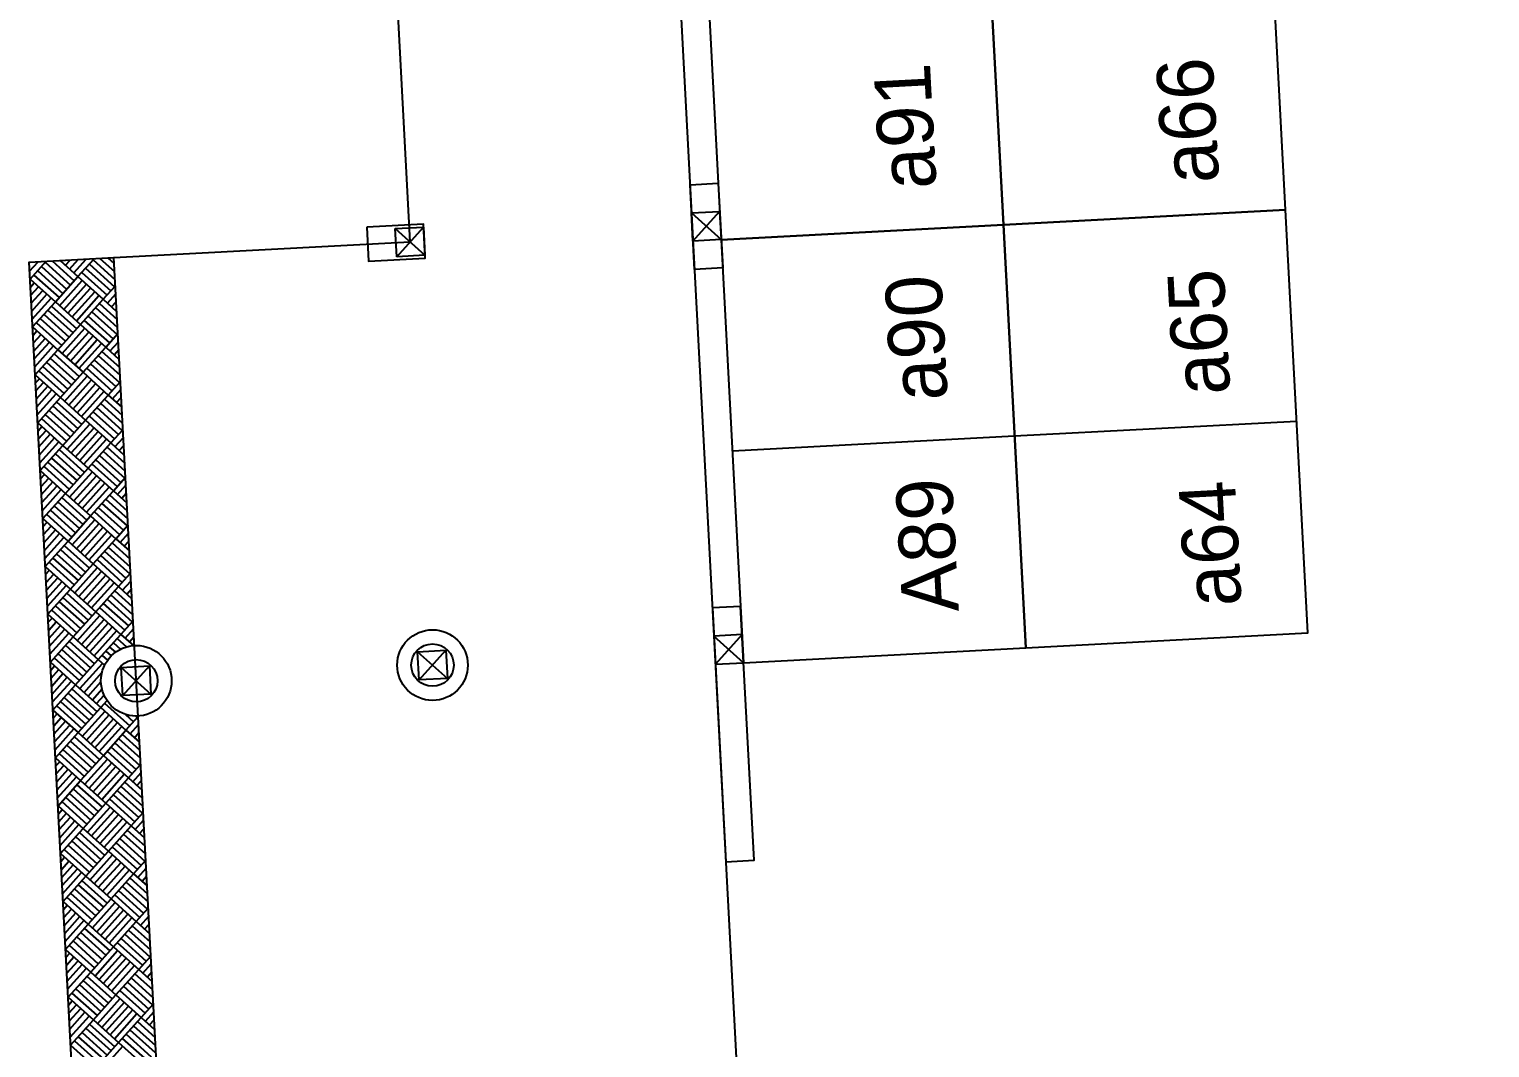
# Model space of a CAD drawing. Extents: x -31423 to 1909503, y -2344077 to 1640342.
# Drawn here: x 191502 to 191512.34, y -398952.38 to -398945.16 of the extents above; entities that cross this region are included whole.
import ezdxf

# ---------------------------------------------------------------- set-up
doc = ezdxf.new("R2010")
doc.units = 0
for name, color, linetype in [('Level 1', 7, 'Continuous'), ('Level 13', 7, 'Continuous'), ('Level 14', 7, 'Continuous'), ('Level 15', 7, 'Continuous'), ('Level 16', 7, 'Continuous'), ('Level 17', 7, 'Continuous'), ('Level 18', 7, 'Continuous'), ('Level 19', 7, 'Continuous')]:
    doc.layers.add(name, color=color, linetype=linetype)

# ---------------------------------------------------------------- blocks, each defined once
blk = doc.blocks.new('COT220')
at = {"layer": 'Level 13'}
for p, q in [((-1100, 1100), (1100, 1100)), ((-1100, -1100), (-1100, 1100)), ((-1100, -1100), (1100, 1100)), ((1100, -1100), (-1100, 1100)), ((1100, 1100), (1100, -1100)), ((1100, -1100), (-1100, -1100))]:
    blk.add_line(p, q, dxfattribs=at)
at = {"layer": 'Level 18'}
for p, q in [((-1100, -1100), (-1100, 1100)), ((-1100, 1100), (1100, 1100)), ((1100, 1100), (1100, -1100)), ((1100, -1100), (-1100, -1100))]:
    blk.add_line(p, q, dxfattribs=at)

msp = doc.modelspace()

# ---------------------------------------------------------------- linework, layer by layer
at = {"layer": 'Level 1'}
msp.add_lwpolyline([(191503.233, -398958.764), (191502.634, -398958.796), (191502, -398946.813), (191502.599, -398946.781)], dxfattribs=at)
at = {"layer": 'Level 13'}
for points in [[(191506.877, -398946.254), (191506.909, -398946.854), (191506.709, -398946.864), (191506.678, -398946.265)], [(191504.39, -398946.566), (191504.403, -398946.806), (191504.802, -398946.785), (191504.79, -398946.545)], [(191506.836, -398949.261), (191506.931, -398951.058), (191507.131, -398951.048), (191507.036, -398949.25)]]:
    msp.add_lwpolyline(points, close=True, dxfattribs=at)
for centre, radius in [((191504.855, -398949.666), 0.25), ((191502.758, -398949.777), 0.25), ((191504.855, -398949.666), 0.15), ((191502.758, -398949.777), 0.15)]:
    msp.add_circle(centre, radius, dxfattribs=at)
at = {"layer": 'Level 14'}
for p, q in [((191502.256, -398946.835), (191502.29, -398946.798)), ((191502.286, -398946.862), (191502.346, -398946.795)), ((191502.316, -398946.889), (191502.403, -398946.792)), ((191502.345, -398946.915), (191502.459, -398946.789)), ((191502.452, -398946.796), (191502.607, -398946.936)), ((191502.501, -398946.786), (191502.604, -398946.879)), ((191502.557, -398946.783), (191502.601, -398946.823)), ((191502.565, -398946.791), (191502.572, -398946.783)), ((191502, -398946.82), (191502.007, -398946.813)), ((191502.003, -398946.877), (191502.064, -398946.81)), ((191502.006, -398946.933), (191502.12, -398946.807)), ((191502.06, -398946.874), (191502.238, -398947.034)), ((191502.087, -398946.844), (191502.265, -398947.005)), ((191502.113, -398946.814), (191502.292, -398946.975)), ((191502.162, -398946.804), (191502.319, -398946.945)), ((191502.219, -398946.801), (191502.345, -398946.915)), ((191502.226, -398946.808), (191502.233, -398946.801)), ((191502.372, -398946.886), (191502.551, -398947.046)), ((191502.399, -398946.856), (191502.577, -398947.016)), ((191502.426, -398946.826), (191502.604, -398946.987)), ((191502.595, -398946.817), (191502.601, -398946.811)), ((191502.006, -398946.933), (191502.185, -398947.094)), ((191502.009, -398946.99), (191502.036, -398946.96)), ((191502.012, -398947.046), (191502.066, -398946.987)), ((191502.033, -398946.904), (191502.212, -398947.064)), ((191502.185, -398947.094), (191502.345, -398946.915)), ((191502.215, -398947.121), (191502.375, -398946.942)), ((191502.244, -398947.147), (191502.405, -398946.969)), ((191502.274, -398947.174), (191502.435, -398946.996)), ((191502.345, -398946.915), (191502.524, -398947.076)), ((191502.524, -398947.076), (191502.61, -398946.98)), ((191502.015, -398947.103), (191502.096, -398947.014)), ((191502.018, -398947.159), (191502.125, -398947.04)), ((191502.021, -398947.216), (191502.155, -398947.067)), ((191502.024, -398947.272), (191502.185, -398947.094)), ((191502.185, -398947.094), (191502.363, -398947.254)), ((191502.304, -398947.201), (191502.464, -398947.022)), ((191502.334, -398947.228), (191502.494, -398947.049)), ((191502.363, -398947.254), (191502.524, -398947.076)), ((191502.497, -398947.106), (191502.622, -398947.218)), ((191502.524, -398947.076), (191502.619, -398947.162)), ((191502.554, -398947.103), (191502.613, -398947.037)), ((191502.583, -398947.129), (191502.616, -398947.093)), ((191502.105, -398947.183), (191502.283, -398947.344)), ((191502.131, -398947.153), (191502.31, -398947.314)), ((191502.158, -398947.124), (191502.337, -398947.284)), ((191502.417, -398947.195), (191502.595, -398947.355)), ((191502.444, -398947.165), (191502.622, -398947.326)), ((191502.47, -398947.135), (191502.625, -398947.275)), ((191502.613, -398947.156), (191502.619, -398947.15)), ((191502.024, -398947.272), (191502.203, -398947.433)), ((191502.027, -398947.329), (191502.054, -398947.299)), ((191502.051, -398947.243), (191502.23, -398947.403)), ((191502.078, -398947.213), (191502.256, -398947.373)), ((191502.203, -398947.433), (191502.363, -398947.254)), ((191502.233, -398947.46), (191502.393, -398947.281)), ((191502.262, -398947.486), (191502.423, -398947.308)), ((191502.363, -398947.254), (191502.542, -398947.415)), ((191502.39, -398947.225), (191502.568, -398947.385)), ((191502.03, -398947.385), (191502.084, -398947.326)), ((191502.033, -398947.442), (191502.114, -398947.353)), ((191502.036, -398947.498), (191502.143, -398947.379)), ((191502.039, -398947.555), (191502.173, -398947.406)), ((191502.292, -398947.513), (191502.452, -398947.335)), ((191502.322, -398947.54), (191502.482, -398947.361)), ((191502.351, -398947.567), (191502.512, -398947.388)), ((191502.381, -398947.593), (191502.542, -398947.415)), ((191502.542, -398947.415), (191502.628, -398947.319)), ((191502.542, -398947.415), (191502.637, -398947.501)), ((191502.571, -398947.442), (191502.631, -398947.376)), ((191502.042, -398947.611), (191502.203, -398947.433)), ((191502.149, -398947.492), (191502.328, -398947.653)), ((191502.176, -398947.463), (191502.354, -398947.623)), ((191502.203, -398947.433), (191502.381, -398947.593)), ((191502.461, -398947.504), (191502.64, -398947.665)), ((191502.488, -398947.474), (191502.643, -398947.614)), ((191502.515, -398947.445), (191502.64, -398947.557)), ((191502.601, -398947.468), (191502.634, -398947.432)), ((191502.631, -398947.495), (191502.637, -398947.489)), ((191502.042, -398947.611), (191502.221, -398947.772)), ((191502.069, -398947.582), (191502.247, -398947.742)), ((191502.096, -398947.552), (191502.274, -398947.712)), ((191502.123, -398947.522), (191502.301, -398947.683)), ((191502.221, -398947.772), (191502.381, -398947.593)), ((191502.25, -398947.799), (191502.411, -398947.62)), ((191502.381, -398947.593), (191502.56, -398947.754)), ((191502.408, -398947.564), (191502.586, -398947.724)), ((191502.435, -398947.534), (191502.613, -398947.694)), ((191502.045, -398947.668), (191502.072, -398947.638)), ((191502.048, -398947.724), (191502.102, -398947.665)), ((191502.051, -398947.781), (191502.131, -398947.692)), ((191502.054, -398947.837), (191502.161, -398947.718)), ((191502.28, -398947.825), (191502.441, -398947.647)), ((191502.31, -398947.852), (191502.47, -398947.674)), ((191502.34, -398947.879), (191502.5, -398947.7)), ((191502.369, -398947.906), (191502.53, -398947.727)), ((191502.56, -398947.754), (191502.646, -398947.658)), ((191502.589, -398947.781), (191502.649, -398947.715)), ((191502.057, -398947.894), (191502.191, -398947.745)), ((191502.06, -398947.95), (191502.221, -398947.772)), ((191502.167, -398947.831), (191502.346, -398947.992)), ((191502.194, -398947.802), (191502.372, -398947.962)), ((191502.221, -398947.772), (191502.399, -398947.932)), ((191502.399, -398947.932), (191502.56, -398947.754)), ((191502.506, -398947.813), (191502.661, -398947.953)), ((191502.533, -398947.784), (191502.658, -398947.896)), ((191502.56, -398947.754), (191502.655, -398947.84)), ((191502.619, -398947.807), (191502.652, -398947.771)), ((191502.649, -398947.834), (191502.655, -398947.828)), ((191502.087, -398947.92), (191502.265, -398948.081)), ((191502.114, -398947.891), (191502.292, -398948.051)), ((191502.14, -398947.861), (191502.319, -398948.021)), ((191502.239, -398948.111), (191502.399, -398947.932)), ((191502.399, -398947.932), (191502.578, -398948.093)), ((191502.426, -398947.903), (191502.604, -398948.063)), ((191502.453, -398947.873), (191502.631, -398948.033)), ((191502.479, -398947.843), (191502.658, -398948.004)), ((191502.06, -398947.95), (191502.239, -398948.111)), ((191502.063, -398948.007), (191502.09, -398947.977)), ((191502.066, -398948.063), (191502.12, -398948.004)), ((191502.069, -398948.12), (191502.149, -398948.03)), ((191502.268, -398948.137), (191502.429, -398947.959)), ((191502.298, -398948.164), (191502.459, -398947.986)), ((191502.328, -398948.191), (191502.488, -398948.013)), ((191502.578, -398948.093), (191502.664, -398947.997)), ((191502.072, -398948.176), (191502.179, -398948.057)), ((191502.075, -398948.233), (191502.209, -398948.084)), ((191502.078, -398948.289), (191502.239, -398948.111)), ((191502.212, -398948.14), (191502.39, -398948.301)), ((191502.239, -398948.111), (191502.417, -398948.271)), ((191502.358, -398948.218), (191502.518, -398948.039)), ((191502.387, -398948.244), (191502.548, -398948.066)), ((191502.417, -398948.271), (191502.578, -398948.093)), ((191502.551, -398948.122), (191502.676, -398948.235)), ((191502.578, -398948.093), (191502.673, -398948.179)), ((191502.607, -398948.12), (191502.667, -398948.054)), ((191502.637, -398948.146), (191502.67, -398948.11)), ((191502.132, -398948.23), (191502.31, -398948.39)), ((191502.158, -398948.2), (191502.337, -398948.36)), ((191502.185, -398948.17), (191502.364, -398948.331)), ((191502.444, -398948.241), (191502.622, -398948.402)), ((191502.471, -398948.212), (191502.649, -398948.372)), ((191502.497, -398948.182), (191502.676, -398948.342)), ((191502.524, -398948.152), (191502.679, -398948.292)), ((191502.667, -398948.173), (191502.673, -398948.167)), ((191502.078, -398948.289), (191502.257, -398948.45)), ((191502.081, -398948.346), (191502.108, -398948.316)), ((191502.084, -398948.402), (191502.138, -398948.343)), ((191502.105, -398948.259), (191502.283, -398948.42)), ((191502.257, -398948.45), (191502.417, -398948.271)), ((191502.286, -398948.476), (191502.447, -398948.298)), ((191502.316, -398948.503), (191502.477, -398948.325)), ((191502.417, -398948.271), (191502.596, -398948.432)), ((191502.596, -398948.432), (191502.681, -398948.336)), ((191502.087, -398948.459), (191502.167, -398948.369)), ((191502.09, -398948.515), (191502.197, -398948.396)), ((191502.093, -398948.572), (191502.227, -398948.423)), ((191502.096, -398948.628), (191502.257, -398948.45)), ((191502.257, -398948.45), (191502.435, -398948.61)), ((191502.346, -398948.53), (191502.506, -398948.351)), ((191502.376, -398948.557), (191502.536, -398948.378)), ((191502.405, -398948.583), (191502.566, -398948.405)), ((191502.435, -398948.61), (191502.596, -398948.432)), ((191502.596, -398948.432), (191502.691, -398948.518)), ((191502.625, -398948.458), (191502.684, -398948.393)), ((191502.655, -398948.485), (191502.687, -398948.449)), ((191502.176, -398948.539), (191502.355, -398948.699)), ((191502.203, -398948.509), (191502.382, -398948.67)), ((191502.23, -398948.479), (191502.408, -398948.64)), ((191502.489, -398948.551), (191502.667, -398948.711)), ((191502.515, -398948.521), (191502.694, -398948.681)), ((191502.542, -398948.491), (191502.697, -398948.631)), ((191502.569, -398948.461), (191502.694, -398948.574)), ((191502.685, -398948.512), (191502.69, -398948.506)), ((191502.096, -398948.628), (191502.275, -398948.789)), ((191502.099, -398948.685), (191502.126, -398948.655)), ((191502.123, -398948.598), (191502.301, -398948.759)), ((191502.15, -398948.569), (191502.328, -398948.729)), ((191502.275, -398948.789), (191502.435, -398948.61)), ((191502.304, -398948.815), (191502.465, -398948.637)), ((191502.435, -398948.61), (191502.613, -398948.771)), ((191502.462, -398948.58), (191502.64, -398948.741)), ((191502.102, -398948.741), (191502.156, -398948.682)), ((191502.105, -398948.798), (191502.185, -398948.708)), ((191502.108, -398948.854), (191502.215, -398948.735)), ((191502.111, -398948.911), (191502.245, -398948.762)), ((191502.334, -398948.842), (191502.495, -398948.664)), ((191502.364, -398948.869), (191502.524, -398948.69)), ((191502.393, -398948.896), (191502.554, -398948.717)), ((191502.423, -398948.922), (191502.584, -398948.744)), ((191502.613, -398948.771), (191502.699, -398948.675)), ((191502.643, -398948.797), (191502.702, -398948.732)), ((191502.114, -398948.967), (191502.275, -398948.789)), ((191502.221, -398948.848), (191502.399, -398949.009)), ((191502.248, -398948.818), (191502.426, -398948.979)), ((191502.275, -398948.789), (191502.453, -398948.949)), ((191502.453, -398948.949), (191502.613, -398948.771)), ((191502.533, -398948.86), (191502.712, -398949.02)), ((191502.56, -398948.83), (191502.715, -398948.97)), ((191502.587, -398948.8), (191502.712, -398948.913)), ((191502.613, -398948.771), (191502.709, -398948.857)), ((191502.673, -398948.824), (191502.705, -398948.788)), ((191502.703, -398948.851), (191502.708, -398948.845)), ((191502.114, -398948.967), (191502.292, -398949.128)), ((191502.141, -398948.937), (191502.319, -398949.098)), ((191502.168, -398948.908), (191502.346, -398949.068)), ((191502.194, -398948.878), (191502.373, -398949.038)), ((191502.292, -398949.128), (191502.453, -398948.949)), ((191502.453, -398948.949), (191502.631, -398949.11)), ((191502.48, -398948.919), (191502.658, -398949.08)), ((191502.506, -398948.89), (191502.685, -398949.05)), ((191502.117, -398949.023), (191502.144, -398948.994)), ((191502.12, -398949.08), (191502.174, -398949.021)), ((191502.123, -398949.136), (191502.203, -398949.047)), ((191502.322, -398949.154), (191502.483, -398948.976)), ((191502.352, -398949.181), (191502.512, -398949.003)), ((191502.382, -398949.208), (191502.542, -398949.029)), ((191502.411, -398949.235), (191502.572, -398949.056)), ((191502.631, -398949.11), (191502.717, -398949.014)), ((191502.661, -398949.136), (191502.72, -398949.071)), ((191502.126, -398949.193), (191502.233, -398949.074)), ((191502.129, -398949.249), (191502.263, -398949.101)), ((191502.132, -398949.306), (191502.292, -398949.128)), ((191502.266, -398949.157), (191502.444, -398949.318)), ((191502.292, -398949.128), (191502.471, -398949.288)), ((191502.441, -398949.261), (191502.602, -398949.083)), ((191502.471, -398949.288), (191502.631, -398949.11)), ((191502.578, -398949.169), (191502.733, -398949.309)), ((191502.605, -398949.139), (191502.73, -398949.252)), ((191502.631, -398949.11), (191502.727, -398949.196)), ((191502.691, -398949.163), (191502.723, -398949.127)), ((191502.159, -398949.276), (191502.337, -398949.437)), ((191502.185, -398949.246), (191502.364, -398949.407)), ((191502.212, -398949.217), (191502.391, -398949.377)), ((191502.239, -398949.187), (191502.417, -398949.347)), ((191502.498, -398949.258), (191502.676, -398949.419)), ((191502.524, -398949.229), (191502.703, -398949.389)), ((191502.551, -398949.199), (191502.73, -398949.359)), ((191502.721, -398949.19), (191502.726, -398949.183)), ((191502.132, -398949.306), (191502.31, -398949.466)), ((191502.135, -398949.362), (191502.162, -398949.333)), ((191502.138, -398949.419), (191502.191, -398949.359)), ((191502.31, -398949.466), (191502.471, -398949.288)), ((191502.34, -398949.493), (191502.501, -398949.315)), ((191502.37, -398949.52), (191502.53, -398949.342)), ((191502.4, -398949.547), (191502.56, -398949.368)), ((191502.471, -398949.288), (191502.649, -398949.449)), ((191502.649, -398949.449), (191502.735, -398949.353)), ((191502.141, -398949.475), (191502.221, -398949.386)), ((191502.144, -398949.532), (191502.251, -398949.413)), ((191502.147, -398949.588), (191502.281, -398949.44)), ((191502.15, -398949.645), (191502.31, -398949.466)), ((191502.31, -398949.466), (191502.489, -398949.627)), ((191502.429, -398949.573), (191502.59, -398949.395)), ((191502.459, -398949.6), (191502.62, -398949.422)), ((191502.489, -398949.627), (191502.649, -398949.449)), ((191502.623, -398949.478), (191502.688, -398949.537)), ((191502.649, -398949.449), (191502.738, -398949.528)), ((191502.679, -398949.475), (191502.738, -398949.409)), ((191502.709, -398949.502), (191502.741, -398949.466)), ((191502.203, -398949.585), (191502.382, -398949.746)), ((191502.23, -398949.556), (191502.409, -398949.716)), ((191502.257, -398949.526), (191502.435, -398949.686)), ((191502.284, -398949.496), (191502.462, -398949.657)), ((191502.542, -398949.567), (191502.58, -398949.601)), ((191502.569, -398949.538), (191502.611, -398949.575)), ((191502.596, -398949.508), (191502.646, -398949.553)), ((191502.739, -398949.528), (191502.744, -398949.522)), ((191502.15, -398949.645), (191502.328, -398949.805)), ((191502.153, -398949.701), (191502.18, -398949.672)), ((191502.177, -398949.615), (191502.355, -398949.776)), ((191502.328, -398949.805), (191502.489, -398949.627)), ((191502.358, -398949.832), (191502.519, -398949.654)), ((191502.489, -398949.627), (191502.533, -398949.667)), ((191502.516, -398949.597), (191502.554, -398949.632)), ((191502.156, -398949.758), (191502.209, -398949.698)), ((191502.159, -398949.814), (191502.239, -398949.725)), ((191502.162, -398949.871), (191502.269, -398949.752)), ((191502.165, -398949.927), (191502.299, -398949.779)), ((191502.388, -398949.859), (191502.515, -398949.718)), ((191502.418, -398949.886), (191502.508, -398949.785)), ((191502.168, -398949.984), (191502.328, -398949.805)), ((191502.248, -398949.895), (191502.427, -398950.055)), ((191502.275, -398949.865), (191502.453, -398950.025)), ((191502.302, -398949.835), (191502.48, -398949.996)), ((191502.328, -398949.805), (191502.507, -398949.966)), ((191502.447, -398949.912), (191502.515, -398949.837)), ((191502.477, -398949.939), (191502.53, -398949.88)), ((191502.168, -398949.984), (191502.346, -398950.144)), ((191502.195, -398949.954), (191502.373, -398950.115)), ((191502.221, -398949.924), (191502.4, -398950.085)), ((191502.346, -398950.144), (191502.507, -398949.966)), ((191502.376, -398950.171), (191502.537, -398949.993)), ((191502.507, -398949.966), (191502.551, -398949.917)), ((191502.507, -398949.966), (191502.685, -398950.126)), ((191502.534, -398949.936), (191502.712, -398950.097)), ((191502.171, -398950.04), (191502.198, -398950.011)), ((191502.174, -398950.097), (191502.227, -398950.037)), ((191502.177, -398950.153), (191502.257, -398950.064)), ((191502.18, -398950.21), (191502.287, -398950.091)), ((191502.406, -398950.198), (191502.566, -398950.019)), ((191502.436, -398950.225), (191502.596, -398950.046)), ((191502.465, -398950.251), (191502.626, -398950.073)), ((191502.495, -398950.278), (191502.655, -398950.1)), ((191502.681, -398950.015), (191502.739, -398950.067)), ((191502.685, -398950.126), (191502.771, -398950.031)), ((191502.715, -398950.153), (191502.774, -398950.087)), ((191502.754, -398950.027), (191502.765, -398950.037)), ((191502.183, -398950.266), (191502.317, -398950.118)), ((191502.186, -398950.323), (191502.346, -398950.144)), ((191502.293, -398950.204), (191502.471, -398950.364)), ((191502.32, -398950.174), (191502.498, -398950.335)), ((191502.346, -398950.144), (191502.525, -398950.305)), ((191502.525, -398950.305), (191502.685, -398950.126)), ((191502.632, -398950.186), (191502.787, -398950.325)), ((191502.658, -398950.156), (191502.784, -398950.269)), ((191502.685, -398950.126), (191502.781, -398950.212)), ((191502.745, -398950.18), (191502.777, -398950.144)), ((191502.774, -398950.207), (191502.78, -398950.2)), ((191502.213, -398950.293), (191502.391, -398950.454)), ((191502.239, -398950.263), (191502.418, -398950.424)), ((191502.266, -398950.234), (191502.444, -398950.394)), ((191502.364, -398950.483), (191502.525, -398950.305)), ((191502.525, -398950.305), (191502.703, -398950.465)), ((191502.551, -398950.275), (191502.73, -398950.436)), ((191502.578, -398950.245), (191502.757, -398950.406)), ((191502.605, -398950.216), (191502.783, -398950.376)), ((191502.186, -398950.323), (191502.364, -398950.483)), ((191502.189, -398950.379), (191502.216, -398950.35)), ((191502.192, -398950.436), (191502.245, -398950.376)), ((191502.195, -398950.492), (191502.275, -398950.403)), ((191502.394, -398950.51), (191502.554, -398950.332)), ((191502.424, -398950.537), (191502.584, -398950.358)), ((191502.453, -398950.564), (191502.614, -398950.385)), ((191502.483, -398950.59), (191502.644, -398950.412)), ((191502.703, -398950.465), (191502.789, -398950.37)), ((191502.198, -398950.549), (191502.305, -398950.43)), ((191502.201, -398950.605), (191502.334, -398950.457)), ((191502.204, -398950.662), (191502.364, -398950.483)), ((191502.337, -398950.513), (191502.516, -398950.673)), ((191502.364, -398950.483), (191502.543, -398950.644)), ((191502.513, -398950.617), (191502.673, -398950.439)), ((191502.543, -398950.644), (191502.703, -398950.465)), ((191502.676, -398950.495), (191502.802, -398950.608)), ((191502.703, -398950.465), (191502.799, -398950.551)), ((191502.733, -398950.492), (191502.792, -398950.426)), ((191502.763, -398950.519), (191502.795, -398950.483)), ((191502.257, -398950.602), (191502.436, -398950.763)), ((191502.284, -398950.572), (191502.462, -398950.733)), ((191502.311, -398950.543), (191502.489, -398950.703)), ((191502.569, -398950.614), (191502.748, -398950.775)), ((191502.596, -398950.584), (191502.775, -398950.745)), ((191502.623, -398950.555), (191502.801, -398950.715)), ((191502.65, -398950.525), (191502.805, -398950.664)), ((191502.792, -398950.546), (191502.798, -398950.539)), ((191502.204, -398950.662), (191502.382, -398950.822)), ((191502.207, -398950.718), (191502.233, -398950.688)), ((191502.21, -398950.775), (191502.263, -398950.715)), ((191502.23, -398950.632), (191502.409, -398950.792)), ((191502.382, -398950.822), (191502.543, -398950.644)), ((191502.412, -398950.849), (191502.572, -398950.671)), ((191502.442, -398950.876), (191502.602, -398950.697)), ((191502.471, -398950.902), (191502.632, -398950.724)), ((191502.543, -398950.644), (191502.721, -398950.804)), ((191502.721, -398950.804), (191502.807, -398950.709)), ((191502.213, -398950.831), (191502.293, -398950.742)), ((191502.216, -398950.888), (191502.323, -398950.769)), ((191502.219, -398950.944), (191502.352, -398950.795)), ((191502.222, -398951.001), (191502.382, -398950.822)), ((191502.382, -398950.822), (191502.561, -398950.983)), ((191502.501, -398950.929), (191502.662, -398950.751)), ((191502.531, -398950.956), (191502.691, -398950.778)), ((191502.561, -398950.983), (191502.721, -398950.804)), ((191502.721, -398950.804), (191502.817, -398950.89)), ((191502.751, -398950.831), (191502.81, -398950.765)), ((191502.781, -398950.858), (191502.813, -398950.822)), ((191502.302, -398950.911), (191502.48, -398951.072)), ((191502.329, -398950.882), (191502.507, -398951.042)), ((191502.355, -398950.852), (191502.534, -398951.012)), ((191502.614, -398950.923), (191502.793, -398951.084)), ((191502.641, -398950.893), (191502.819, -398951.054)), ((191502.668, -398950.864), (191502.823, -398951.003)), ((191502.694, -398950.834), (191502.82, -398950.947)), ((191502.81, -398950.885), (191502.816, -398950.878)), ((191502.222, -398951.001), (191502.4, -398951.161)), ((191502.225, -398951.057), (191502.251, -398951.027)), ((191502.248, -398950.971), (191502.427, -398951.131)), ((191502.275, -398950.941), (191502.454, -398951.102)), ((191502.4, -398951.161), (191502.561, -398950.983)), ((191502.43, -398951.188), (191502.59, -398951.009)), ((191502.46, -398951.215), (191502.62, -398951.036)), ((191502.561, -398950.983), (191502.739, -398951.143)), ((191502.587, -398950.953), (191502.766, -398951.113)), ((191502.228, -398951.114), (191502.281, -398951.054)), ((191502.231, -398951.17), (191502.311, -398951.081)), ((191502.234, -398951.227), (191502.341, -398951.108)), ((191502.237, -398951.283), (191502.37, -398951.134)), ((191502.489, -398951.241), (191502.65, -398951.063)), ((191502.519, -398951.268), (191502.68, -398951.09)), ((191502.549, -398951.295), (191502.709, -398951.116)), ((191502.739, -398951.143), (191502.825, -398951.048)), ((191502.769, -398951.17), (191502.828, -398951.104)), ((191502.24, -398951.34), (191502.4, -398951.161)), ((191502.347, -398951.221), (191502.525, -398951.381)), ((191502.373, -398951.191), (191502.552, -398951.351)), ((191502.4, -398951.161), (191502.579, -398951.322)), ((191502.579, -398951.322), (191502.739, -398951.143)), ((191502.659, -398951.232), (191502.837, -398951.393)), ((191502.686, -398951.203), (191502.841, -398951.342)), ((191502.712, -398951.173), (191502.838, -398951.286)), ((191502.739, -398951.143), (191502.835, -398951.229)), ((191502.799, -398951.197), (191502.831, -398951.161)), ((191502.828, -398951.223), (191502.834, -398951.217)), ((191502.24, -398951.34), (191502.418, -398951.5)), ((191502.266, -398951.31), (191502.445, -398951.47)), ((191502.293, -398951.28), (191502.472, -398951.441)), ((191502.32, -398951.25), (191502.498, -398951.411)), ((191502.418, -398951.5), (191502.579, -398951.322)), ((191502.579, -398951.322), (191502.757, -398951.482)), ((191502.605, -398951.292), (191502.784, -398951.452)), ((191502.632, -398951.262), (191502.81, -398951.423)), ((191502.243, -398951.396), (191502.269, -398951.366)), ((191502.246, -398951.453), (191502.299, -398951.393)), ((191502.249, -398951.509), (191502.329, -398951.42)), ((191502.252, -398951.566), (191502.359, -398951.447)), ((191502.448, -398951.527), (191502.608, -398951.348)), ((191502.478, -398951.554), (191502.638, -398951.375)), ((191502.507, -398951.58), (191502.668, -398951.402)), ((191502.537, -398951.607), (191502.697, -398951.429)), ((191502.757, -398951.482), (191502.843, -398951.387)), ((191502.787, -398951.509), (191502.846, -398951.443)), ((191502.255, -398951.622), (191502.388, -398951.473)), ((191502.258, -398951.679), (191502.418, -398951.5)), ((191502.391, -398951.53), (191502.57, -398951.69)), ((191502.418, -398951.5), (191502.596, -398951.661)), ((191502.567, -398951.634), (191502.727, -398951.455)), ((191502.596, -398951.661), (191502.757, -398951.482)), ((191502.703, -398951.542), (191502.859, -398951.681)), ((191502.73, -398951.512), (191502.856, -398951.625)), ((191502.757, -398951.482), (191502.853, -398951.568)), ((191502.816, -398951.536), (191502.849, -398951.5)), ((191502.284, -398951.649), (191502.463, -398951.809)), ((191502.311, -398951.619), (191502.489, -398951.78)), ((191502.338, -398951.589), (191502.516, -398951.75)), ((191502.365, -398951.56), (191502.543, -398951.72)), ((191502.623, -398951.631), (191502.802, -398951.791)), ((191502.65, -398951.601), (191502.828, -398951.762)), ((191502.677, -398951.571), (191502.855, -398951.732)), ((191502.846, -398951.562), (191502.852, -398951.556)), ((191502.258, -398951.679), (191502.436, -398951.839)), ((191502.261, -398951.735), (191502.287, -398951.705)), ((191502.264, -398951.791), (191502.317, -398951.732)), ((191502.267, -398951.848), (191502.347, -398951.759)), ((191502.436, -398951.839), (191502.596, -398951.661)), ((191502.466, -398951.866), (191502.626, -398951.687)), ((191502.495, -398951.893), (191502.656, -398951.714)), ((191502.525, -398951.919), (191502.686, -398951.741)), ((191502.596, -398951.661), (191502.775, -398951.821)), ((191502.775, -398951.821), (191502.861, -398951.726)), ((191502.269, -398951.904), (191502.376, -398951.786)), ((191502.272, -398951.961), (191502.406, -398951.812)), ((191502.275, -398952.017), (191502.436, -398951.839)), ((191502.436, -398951.839), (191502.614, -398952)), ((191502.555, -398951.946), (191502.715, -398951.768)), ((191502.585, -398951.973), (191502.745, -398951.794)), ((191502.614, -398952), (191502.775, -398951.821)), ((191502.748, -398951.851), (191502.873, -398951.964)), ((191502.775, -398951.821), (191502.87, -398951.907)), ((191502.805, -398951.848), (191502.864, -398951.782)), ((191502.834, -398951.875), (191502.867, -398951.838)), ((191502.329, -398951.958), (191502.507, -398952.118)), ((191502.356, -398951.928), (191502.534, -398952.089)), ((191502.382, -398951.898), (191502.561, -398952.059)), ((191502.409, -398951.869), (191502.588, -398952.029)), ((191502.668, -398951.94), (191502.846, -398952.101)), ((191502.695, -398951.91), (191502.873, -398952.071)), ((191502.721, -398951.881), (191502.876, -398952.02)), ((191502.864, -398951.901), (191502.87, -398951.895)), ((191502.275, -398952.017), (191502.454, -398952.178)), ((191502.278, -398952.074), (191502.305, -398952.044)), ((191502.281, -398952.13), (191502.335, -398952.071)), ((191502.302, -398951.988), (191502.481, -398952.148)), ((191502.454, -398952.178), (191502.614, -398952)), ((191502.484, -398952.205), (191502.644, -398952.026)), ((191502.513, -398952.231), (191502.674, -398952.053)), ((191502.614, -398952), (191502.793, -398952.16)), ((191502.641, -398951.97), (191502.82, -398952.13)), ((191502.793, -398952.16), (191502.879, -398952.064)), ((191502.284, -398952.187), (191502.365, -398952.098)), ((191502.287, -398952.243), (191502.394, -398952.124)), ((191502.29, -398952.3), (191502.424, -398952.151)), ((191502.543, -398952.258), (191502.704, -398952.08)), ((191502.573, -398952.285), (191502.733, -398952.107)), ((191502.603, -398952.312), (191502.763, -398952.133)), ((191502.632, -398952.338), (191502.793, -398952.16)), ((191502.793, -398952.16), (191502.888, -398952.246)), ((191502.823, -398952.187), (191502.882, -398952.121)), ((191502.293, -398952.356), (191502.454, -398952.178)), ((191502.374, -398952.267), (191502.552, -398952.428)), ((191502.4, -398952.237), (191502.579, -398952.398)), ((191502.427, -398952.208), (191502.606, -398952.368)), ((191502.454, -398952.178), (191502.632, -398952.338)), ((191502.713, -398952.249), (191502.891, -398952.41)), ((191502.739, -398952.219), (191502.894, -398952.359)), ((191502.766, -398952.19), (191502.891, -398952.302)), ((191502.852, -398952.214), (191502.885, -398952.177)), ((191502.882, -398952.24), (191502.888, -398952.234)), ((191502.293, -398952.356), (191502.472, -398952.517)), ((191502.32, -398952.327), (191502.499, -398952.487)), ((191502.347, -398952.297), (191502.525, -398952.457)), ((191502.472, -398952.517), (191502.632, -398952.338)), ((191502.502, -398952.544), (191502.662, -398952.365)), ((191502.632, -398952.338), (191502.811, -398952.499)), ((191502.659, -398952.309), (191502.838, -398952.469)), ((191502.686, -398952.279), (191502.864, -398952.439))]:
    msp.add_line(p, q, dxfattribs=at)
at = {"layer": 'Level 15'}
msp.add_lwpolyline([(191504.696, -398946.67), (191503.792, -398929.594), (191518.971, -398928.791), (191519.875, -398945.867), (191521.972, -398945.756), (191522.606, -398957.739), (191520.509, -398957.85), (191521.413, -398974.926), (191506.234, -398975.73), (191505.33, -398958.653), (191503.233, -398958.764), (191502.599, -398946.781), (191504.696, -398946.67)], dxfattribs=at)
at = {"layer": 'Level 16'}
for p, q in [((191510.972, -398947.94), (191508.975, -398948.046)), ((191508.975, -398948.046), (191506.978, -398948.152))]:
    msp.add_line(p, q, dxfattribs=at)
for points in [[(191510.734, -398943.447), (191508.737, -398943.552), (191508.896, -398946.548), (191510.893, -398946.442)], [(191508.737, -398943.552), (191506.74, -398943.658), (191506.898, -398946.654), (191508.896, -398946.548)], [(191510.893, -398946.442), (191508.896, -398946.548), (191509.054, -398949.544), (191511.051, -398949.438)], [(191508.896, -398946.548), (191506.898, -398946.654), (191507.057, -398949.65), (191509.054, -398949.544)]]:
    msp.add_lwpolyline(points, close=True, dxfattribs=at)
at = {"layer": 'Level 17'}
msp.add_lwpolyline([(191519.31, -398973.035), (191517.08, -398930.894), (191505.895, -398931.486), (191508.126, -398973.627)], close=True, dxfattribs=at)

# ---------------------------------------------------------------- block references
at = {"layer": 'Level 13', "xscale": 9.090908811898037e-05}
for p, yscale, rotation in [((191506.793, -398946.559), 9.090909152291715e-05, -86.97039679563142), ((191504.696, -398946.67), 9.090909152291715e-05, -86.97039679563142), ((191506.952, -398949.555), -9.090909152291715e-05, -86.97039679563137), ((191504.855, -398949.666), 9.090909152291715e-05, -86.97039679563142), ((191502.757, -398949.777), 9.090909152291715e-05, -86.97039679563142)]:
    msp.add_blockref('COT220', p, dxfattribs=dict(at, yscale=yscale, rotation=rotation))

# ---------------------------------------------------------------- texts
at = {"layer": 'Level 19'}
for s, p in [('a91', (191508.423, -398946.288)), ('a66', (191510.423, -398946.247)), ('a65', (191510.502, -398947.745)), ('a90', (191508.502, -398947.786)), ('A89', (191508.581, -398949.284)), ('a64', (191510.582, -398949.243))]:
    msp.add_text(s, height=0.4, rotation=93.0296, dxfattribs=at).set_placement(p)

doc.saveas('drawing.dxf')
